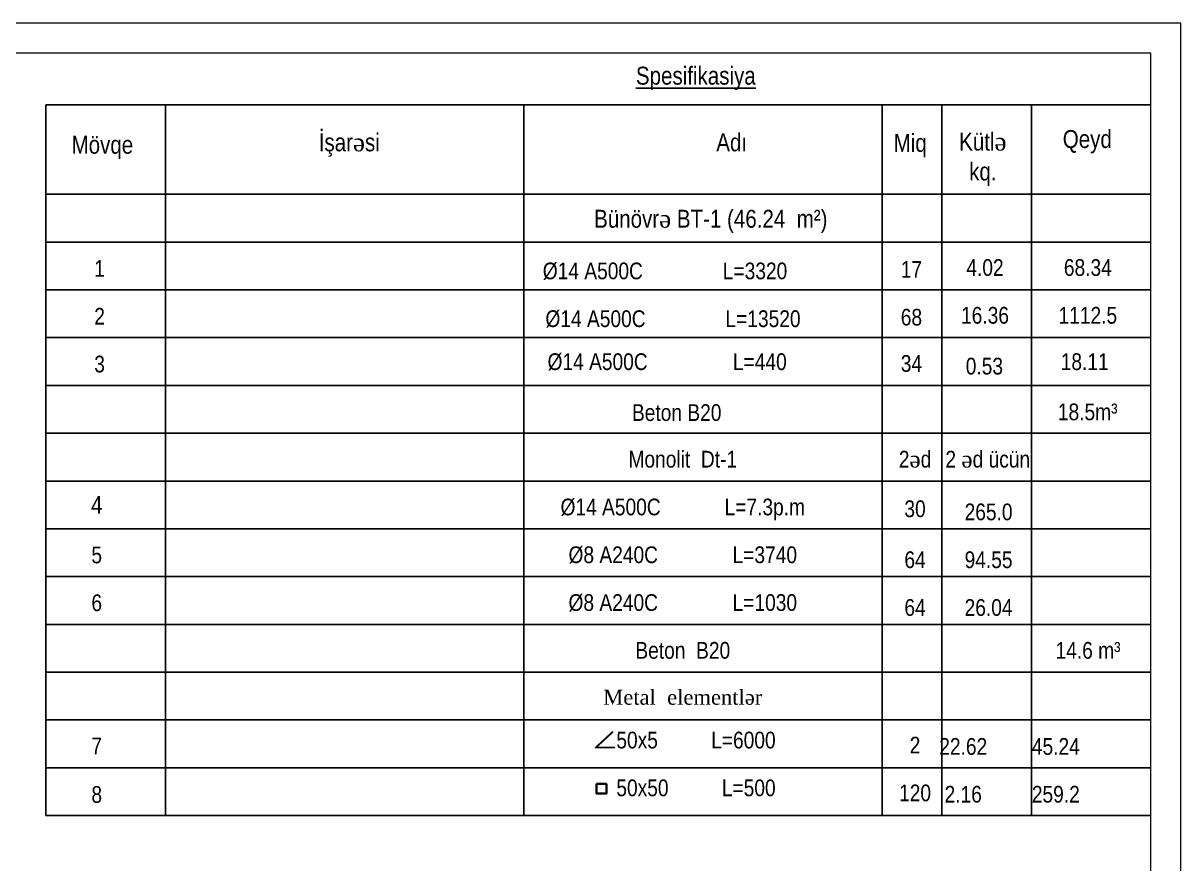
# Model space of a CAD drawing. Header units: millimetres. Extents: x -23631 to 2610815, y 484233 to 2921318.
# Drawn here: x 1757241 to 1776620, y 1431859 to 1445930 of the extents above; entities that cross this region are included whole.
import ezdxf

# ---------------------------------------------------------------- set-up
doc = ezdxf.new("R2010")
doc.units = ezdxf.units.MM
doc.layers.add('text', color=7, linetype='Continuous')
doc.styles.add('RomanS', font='A3TI(LA).TTF')
doc.styles.add('style6', font='ARIALN.TTF', dxfattribs={"height": 300})

# ---------------------------------------------------------------- blocks, each defined once
blk = doc.blocks.new('üü')
at = {"lineweight": 15}
for points in [[(3716207, 329430), (3765821, 329430), (3765821, 364480), (3716207, 364480)], [(3718676, 330047), (3765204, 330047), (3765204, 363863), (3718676, 363863)]]:
    blk.add_lwpolyline(points, close=True, dxfattribs=at)

msp = doc.modelspace()

# ---------------------------------------------------------------- linework, layer by layer
at = {"color": 0}
for p, q in [((1757621.6, 1444565.7), (1776120, 1444565.7)), ((1757621.6, 1444565.7), (1757621.6, 1437467.1)), ((1759621.6, 1444565.7), (1759621.6, 1437467.1)), ((1765621.1, 1444565.7), (1765621.1, 1437467.1)), ((1771620.3, 1444565.7), (1771620.3, 1437467.1)), ((1772620.4, 1444565.7), (1772620.4, 1437467.1)), ((1774120.2, 1444565.7), (1774120.2, 1437467.1)), ((1757621.6, 1443765.8), (1757621.6, 1436667.3)), ((1759621.6, 1443765.8), (1759621.6, 1436667.3)), ((1765621.1, 1443765.8), (1765621.1, 1436667.3)), ((1771620.3, 1443765.8), (1771620.3, 1436667.3)), ((1772620.4, 1443765.8), (1772620.4, 1436667.3)), ((1774120.2, 1443765.8), (1774120.2, 1436667.3)), ((1757621.6, 1443065.9), (1776120, 1443065.9)), ((1757621.6, 1442966), (1757621.6, 1435867.4)), ((1759621.6, 1442966), (1759621.6, 1435867.4)), ((1765621.1, 1442966), (1765621.1, 1435867.4)), ((1771620.3, 1442966), (1771620.3, 1435867.4)), ((1772620.4, 1442966), (1772620.4, 1435867.4)), ((1774120.2, 1442966), (1774120.2, 1435867.4)), ((1757621.6, 1442266.1), (1776120, 1442266.1)), ((1757621.6, 1442166.2), (1757621.6, 1432668.1)), ((1759621.6, 1442166.2), (1759621.6, 1432668.1)), ((1765621.1, 1442166.2), (1765621.1, 1432668.1)), ((1771620.3, 1442166.2), (1771620.3, 1432668.1)), ((1772620.4, 1442166.2), (1772620.4, 1432668.1)), ((1774120.2, 1442166.2), (1774120.2, 1432668.1)), ((1757621.6, 1441466.2), (1776120, 1441466.2)), ((1757621.6, 1440666.4), (1776120, 1440666.4)), ((1757621.6, 1439866.6), (1776120, 1439866.6)), ((1757621.6, 1439066.8), (1776120, 1439066.8)), ((1757621.6, 1439066.8), (1776120, 1439066.8)), ((1757621.6, 1438266.9), (1776120, 1438266.9)), ((1757621.6, 1438266.9), (1776120, 1438266.9)), ((1757621.6, 1437467.1), (1776120, 1437467.1)), ((1757621.6, 1437467.1), (1776120, 1437467.1)), ((1757621.6, 1436667.3), (1776120, 1436667.3)), ((1757621.6, 1436667.3), (1776120, 1436667.3)), ((1757621.6, 1435867.4), (1776120, 1435867.4)), ((1757621.6, 1435867.4), (1776120, 1435867.4)), ((1757621.6, 1435067.6), (1776120, 1435067.6)), ((1757621.6, 1435067.6), (1776120, 1435067.6)), ((1757621.6, 1434267.8), (1776120, 1434267.8)), ((1757621.6, 1434267.8), (1776120, 1434267.8)), ((1757621.6, 1433467.9), (1776120, 1433467.9)), ((1757621.6, 1433467.9), (1776120, 1433467.9)), ((1757621.6, 1432668.1), (1776120, 1432668.1)), ((1757621.6, 1432668.1), (1776120, 1432668.1))]:
    msp.add_line(p, q, dxfattribs=at)
at = {"color": 7, "lineweight": 35, "ltscale": 10000}
msp.add_lwpolyline([(1766840, 1433198), (1767004, 1433198), (1767004, 1433034.1), (1766840, 1433034.1)], close=True, dxfattribs=at)

# ---------------------------------------------------------------- block references
at = {"xscale": 0.8095442897741573, "yscale": 0.8095442897741573, "zscale": 0.8095442897741573}
msp.add_blockref('üü', (-1271979, 1150866.9), dxfattribs=at)

# ---------------------------------------------------------------- texts
at = {"insert": (1767498.3, 1445201.1), "char_height": 300, "width": 16391.582, "attachment_point": 1, "style": 'style6'}
msp.add_mtext('\\pxt17;{\\LSpesifikasiya}', dxfattribs=at)
at = {"color": 0, "attachment_point": 2}
for s, insert, char_height, width, style in [('{\\fArial Narrow|b0|i0|c238|p34;                                         İşar\\fTimes New Roman|b0|i0|c238|p18;ə\\fArial Narrow|b0|i0|c238|p34;si}', (1760740.9, 1444085.3), 300, 15513.792, 'style6'), ('{\\fArial Narrow|b0|i0|c238|p34;Kütl\\fTimes New Roman|b0|i0|c238|p18;ə\\fArial Narrow|b0|i0|c238|p34; \\Pkq.}   ', (1773305.5, 1444097.6), 300, 15513.792, 'style6'), ('{\\fArial Narrow|b0|i0|c238|p34;           }Qeyd', (1774528.5, 1444140.6), 300, 15513.792, 'style6'), ('M{\\fArial Narrow|b0|i0|c238|p34;övqe}', (1758567.1, 1444045), 300, 15513.792, 'style6'), ('{\\fArial Narrow|b0|i0|c238|p34;                             Adı}', (1767715.7, 1444085.3), 300, 15513.792, 'style6'), ('{\\fArial Narrow|b0|i0|c238|p34;   Miq}', (1771946.6, 1444076.2), 300, 15513.792, 'style6'), ('{\\fArial Narrow|b0|i0|c238|p34;        Bünövr\\fTimes New Roman|b0|i0|c238|p18;ə} BT-1 ({\\fArial Narrow|b0|i0|c238|p34;46.24  m²})', (1768369.3, 1442806), 300, 16511.682, 'style6'), ('4.02', (1773341.6, 1441980), 280, 16511.682, 'style6'), ('68.34', (1775062.8, 1441980), 280, 16511.682, 'style6'), ('{\\fArial Narrow|b0|i0|c238|p34; \\fArial Narrow|b0|i0|c204|p34;\\H0.93333x;1}', (1758472.8, 1441964.3), 300, 15513.792, 'style6'), ('{\\fArial Narrow|b0|i0|c238|p34;        %%C}14 {\\fArial Narrow|b0|i0|c238|p34;A}500C   {\\fArial Narrow|b0|i0|c238|p34;            L=}3320', (1767628.7, 1441923.3), 280, 16511.682, 'style6'), ('17', (1772110.2, 1441948.6), 280, 16511.682, 'style6'), ('{\\fArial Narrow|b0|i0|c238|p34; \\fArial Narrow|b0|i0|c204|p34;\\H0.93333x;2}', (1758472.8, 1441164.5), 300, 15513.792, 'style6'), ('{\\fArial Narrow|b0|i0|c238|p34;        }   {\\fArial Narrow|b0|i0|c238|p34;%%C}14 A500C{\\fArial Narrow|b0|i0|c238|p34;   }  {\\fArial Narrow|b0|i0|c238|p34;          L=}13520', (1767628.7, 1441123.5), 280, 16511.682, 'style6'), ('68', (1772110.2, 1441148.7), 280, 16511.682, 'style6'), ('16.36', (1773341.6, 1441180.2), 280, 16511.682, 'style6'), ('1112.5', (1775062.8, 1441180.2), 280, 16511.682, 'style6'), ('{\\fArial Narrow|b0|i0|c238|p34; \\fArial Narrow|b0|i0|c204|p34;\\H0.93333x;3}', (1758472.8, 1440364.7), 300, 15513.792, 'style6'), ('{\\fArial Narrow|b0|i0|c238|p34;      %%C}14{\\fArial Narrow|b0|i0|c238|p34; }A500C   {\\fArial Narrow|b0|i0|c238|p34;   } {\\fArial Narrow|b0|i0|c238|p34;         L=}440', (1767753.1, 1440404), 280, 16262.895, 'style6'), ('34', (1772110.2, 1440374.1), 280, 16511.682, 'style6'), ('0.53', (1773331.4, 1440329.8), 280, 16511.682, 'style6'), ('18.11', (1775010.2, 1440404), 280, 15565.577, 'style6'), ('Beton B20', (1768181, 1439551.8), 280, 16511.682, 'style6'), ('18.5m³', (1775060.6, 1439563.6), 280, 16511.682, 'style6'), ('Monolit {\\fArial Narrow|b0|i0|c238|p34; }D{\\fArial Narrow|b0|i0|c238|p34;t-1}', (1768282.7, 1438772.1), 280, 16511.682, 'style6'), ('2{\\fTimes New Roman|b0|i0|c238|p18;ə\\fArial Narrow|b0|i0|c238|p34;d}', (1772170.7, 1438772.1), 280, 16511.682, 'style6'), ('{\\fArial Narrow|b0|i0|c238|p34;2} {\\fTimes New Roman|b0|i0|c238|p18;ə\\fArial Narrow|b0|i0|c238|p34;d ücün}', (1773387.8, 1438772.1), 280, 16511.682, 'style6'), ('4', (1758472.8, 1438017.7), 300, 15513.792, 'style6'), ('%%C14 A500C{\\fArial Narrow|b0|i0|c238|p34;            L=7}.{\\fArial Narrow|b0|i0|c238|p34;3}p.m', (1768282.7, 1437972.3), 280, 16511.682, 'style6'), ('{\\fArial Narrow|b0|i0|c238|p34;30}', (1772170.7, 1437942.5), 280, 16511.682, 'style6'), ('{\\fArial Narrow|b0|i0|c238|p34;265.0} ', (1773401.5, 1437889.4), 280, 16511.682, 'style6'), ('5', (1758472.8, 1437169.2), 280, 15513.792, 'style6'), ('%%C8 A240C  {\\fArial Narrow|b0|i0|c238|p34;            L=}3740', (1768282.7, 1437172.4), 280, 16511.682, 'style6'), ('64', (1772170.7, 1437089.5), 280, 16511.682, 'style6'), ('{\\fArial Narrow|b0|i0|c238|p34;94.55}', (1773401.5, 1437089.5), 280, 16511.682, 'style6'), ('6', (1758472.8, 1436369.3), 280, 15513.792, 'style6'), ('%%C8 A240C  {\\fArial Narrow|b0|i0|c238|p34;            L=}1030', (1768282.7, 1436372.6), 280, 16511.682, 'style6'), ('64', (1772170.7, 1436289.7), 280, 16511.682, 'style6'), ('{\\fArial Narrow|b0|i0|c238|p34;26.04}', (1773401.5, 1436289.7), 280, 16511.682, 'style6'), ('Beton  B20', (1768282.7, 1435572.8), 280, 16511.682, 'style6'), ('{\\fArial Narrow|b0|i0|c238|p34;14}.{\\fArial Narrow|b0|i0|c238|p34;6} m³', (1775066.4, 1435572.8), 280, 16511.682, 'style6'), ('{\\fTimes New Roman|b0|i0|c0|p18;M\\fTimes New Roman|b0|i0|c238|p18;etal  elementlər}', (1768282.7, 1434772.9), 249.972, 16511.682, 'RomanS'), ('{\\fArial Narrow|b0|i0|c238|p34;7}', (1758472.8, 1433973.2), 280, 15513.792, 'style6'), ('{\\fArial Narrow|b0|i0|c238|p34;2}', (1772170.7, 1433986.5), 280, 16511.682, 'style6'), ('{\\fArial Narrow|b0|i0|c238|p34;8}', (1758472.8, 1433159.9), 280, 15513.792, 'style6'), ('{\\fArial Narrow|b0|i0|c238|p34;120}', (1772170.7, 1433186.7), 280, 16511.682, 'style6')]:
    msp.add_mtext(s, dxfattribs=dict(at, insert=insert, char_height=char_height, width=width, style=style))
at = {"color": 0, "char_height": 280, "attachment_point": 2, "style": 'style6'}
for s, insert in [('\\pxql;{\\fArial Narrow|b0|i0|c238|p34;22.62}', (1772977.1, 1433964.4)), ('\\pxql;{\\fArial Narrow|b0|i0|c238|p34;45.24}', (1774527.2, 1433964.4)), ('\\pxql;{\\fArial Narrow|b0|i0|c238|p34;2.16}', (1772977.1, 1433164.5)), ('\\pxql;{\\fArial Narrow|b0|i0|c238|p34;259.2}', (1774527.2, 1433164.5))]:
    msp.add_mtext(s, dxfattribs=dict(at, insert=insert))
at = {"layer": 'text', "color": 0, "char_height": 280, "attachment_point": 3, "style": 'style6'}
for s, insert in [('{\\fISOCPEUR|b0|i0|c204|p34;∠\\fArial Narrow|b0|i0|c238|p34;50x5          L=6000 }', (1769837.2, 1434071)), ('{\\fArial Narrow|b0|i0|c238|p34;50x50          L=500 }', (1769837.2, 1433271.2))]:
    msp.add_mtext(s, dxfattribs=dict(at, insert=insert))

doc.saveas('drawing.dxf')
